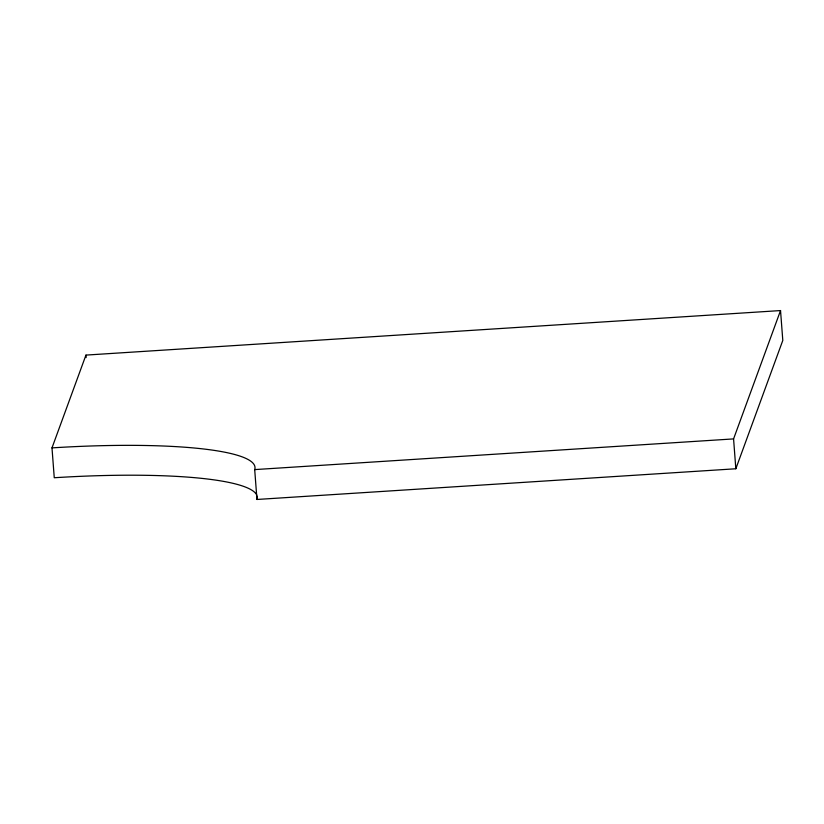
<?xml version="1.0" encoding="UTF-8"?>
<svg xmlns="http://www.w3.org/2000/svg" width="824" height="824" viewBox="0 0 824 824"><rect width="100%" height="100%" fill="white"/><g stroke="black" fill="none" stroke-linecap="round" stroke-linejoin="round"><path stroke-width="1.24" d="M51.994 447.885L85.954 355.093L780.534 310.566L782.8 340.425L735.832 468.763L256.964 499.468L254.698 469.598A216.712 34.69 -4.3 0 0 51.994 447.885L54.26 477.745A216.712 34.69 -4.3 0 1 256.717 494.946M735.832 468.763L733.576 438.904L780.534 310.566M254.698 469.598L733.576 438.904M85.954 355.093L86.139 357.585M257.119 496.048A216.712 34.69 -4.3 0 1 256.964 499.468"/></g></svg>
